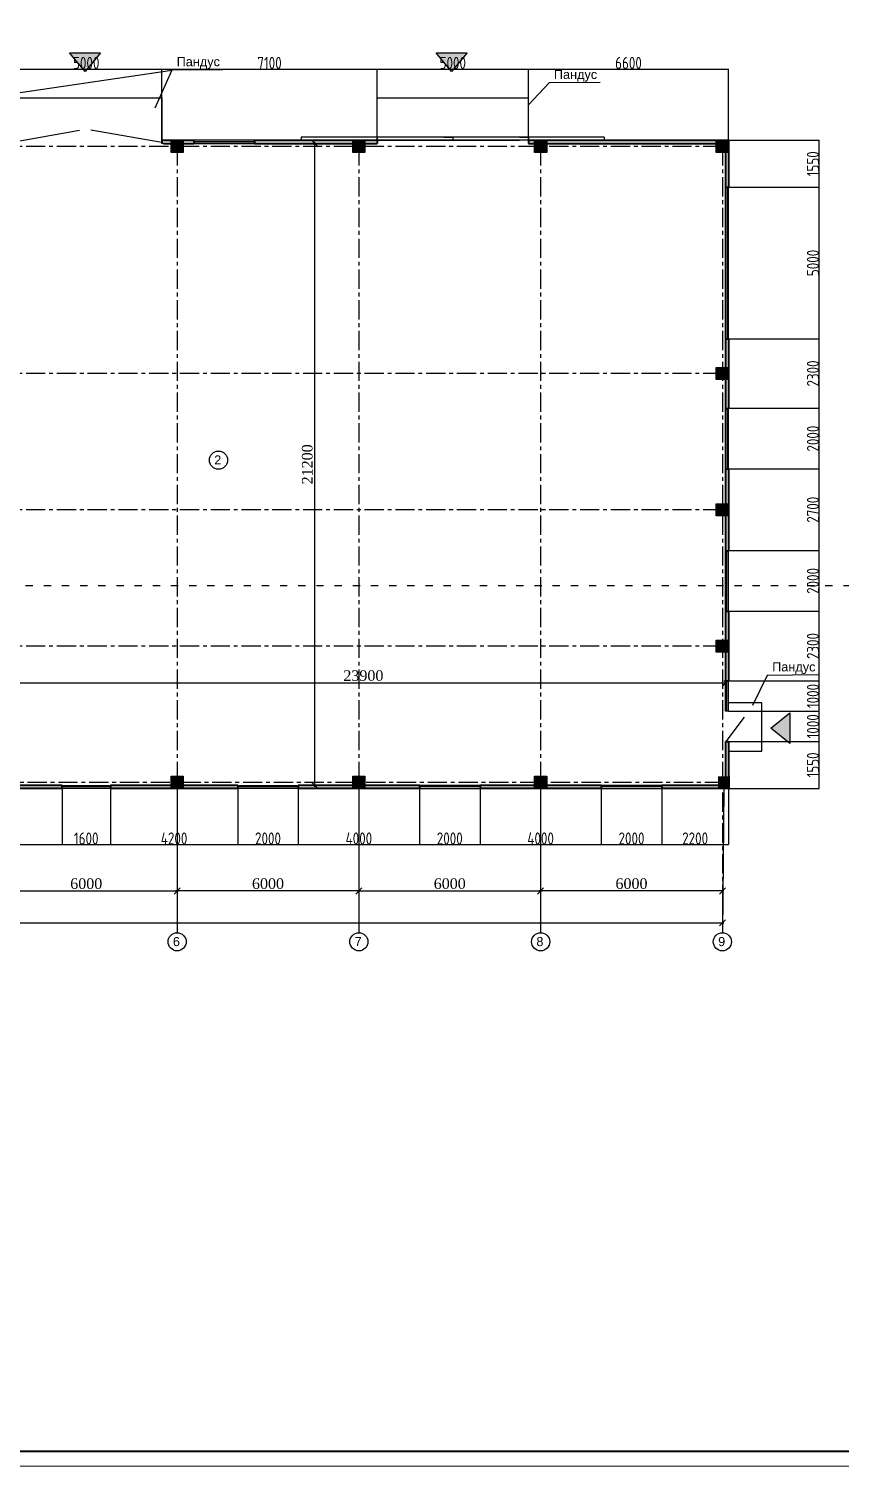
# Model space of a CAD drawing. Header units: millimetres. Extents: x 72928 to 1386960, y 320086 to 445536.
# Drawn here: x 138788 to 165577, y 367737 to 415205 of the extents above; entities that cross this region are included whole.
import ezdxf

# ---------------------------------------------------------------- set-up
doc = ezdxf.new("R2010")
doc.units = ezdxf.units.MM
doc.linetypes.add('ACAD_ISO03W100', pattern=[30, 12, -18])
doc.linetypes.add('CENTER', pattern=[50.8, 31.75, -6.35, 6.35, -6.35])
doc.layers.get('Defpoints').update_dxf_attribs({"color": 140})
doc.layers.add('ђЂЊЉЂ', color=7, linetype='Continuous')
doc.styles.add('Arch-Dim', font='romans.shx', dxfattribs={"width": 0.75})
doc.styles.add('ira', font='arial.ttf', dxfattribs={"height": 3})
doc.styles.add('J~stule', font='dutch.ttf')
doc.dimstyles.new('Annotative-UK', dxfattribs={"dimscale": 0, "dimtxt": 2.5, "dimasz": 1.5, "dimexe": 1.5, "dimexo": 1.5, "dimgap": 0.8, "dimtad": 1, "dimdec": 0, "dimdsep": 46, "dimtxsty": 'Arch-Dim', "dimblk": 'ARCHTICK', "dimcen": 2.5, "dimadec": 1, "dimazin": 2, "dimtfac": 1, "dimtdec": 0, "dimtix": 1, "dimtmove": 2, "dimatfit": 3, "dimfxl": 1, "dimtolj": 1, "dimtzin": 0, "dimarcsym": 0})
doc.dimstyles.new('J~style', dxfattribs={"dimscale": 100, "dimtxt": 3.5, "dimasz": 2, "dimexe": 0.55, "dimexo": 0.725, "dimtad": 1, "dimdec": 0, "dimdsep": 46, "dimtxsty": 'J~stule', "dimblk": 'OBLIQUE', "dimcen": 2, "dimdle": 0.5, "dimadec": 0, "dimazin": 0, "dimtfac": 1, "dimtdec": 0, "dimtmove": 0, "dimatfit": 3, "dimfxl": 1, "dimarcsym": 0})

# ---------------------------------------------------------------- blocks, each defined once
blk = doc.blocks.new('_Oblique')
at = {"color": 0, "linetype": 'ByBlock', "lineweight": -2}
blk.add_line((-0.5, -0.5), (0.5, 0.5), dxfattribs=at)
blk = doc.blocks.new('*D26')
at = {"color": 0, "lineweight": -2, "transparency": 16777216}
for p, q in [((113686, 386683), (113686, 385622)), ((161686, 386683), (161686, 385622)), ((113636, 385677), (161736, 385677))]:
    blk.add_line(p, q, dxfattribs=at)
at = {"layer": 'Defpoints', "color": 0, "transparency": 16777216}
for p in [(113686, 386756), (161686, 386756), (161686, 385677)]:
    blk.add_point(p, dxfattribs=at)
at = {"color": 0, "lineweight": -2, "transparency": 16777216, "xscale": 200, "yscale": 200, "zscale": 200, "rotation": 180}
blk.add_blockref('_Oblique', (113686, 385677), dxfattribs=at)
at = {"color": 0, "lineweight": -2, "transparency": 16777216, "xscale": 200, "yscale": 200, "zscale": 200}
blk.add_blockref('_Oblique', (161686, 385677), dxfattribs=at)
at = {"color": 0, "transparency": 16777216, "insert": (137686, 385918), "char_height": 350, "attachment_point": 5, "style": 'J~stule'}
blk.add_mtext('48000', dxfattribs=at)
blk = doc.blocks.new('*D143')
at = {"color": 0, "lineweight": -2, "transparency": 16777216}
for p, q in [((155686, 387665), (155686, 386678)), ((161736, 386733), (155636, 386733)), ((161686, 386834), (161686, 386678))]:
    blk.add_line(p, q, dxfattribs=at)
at = {"layer": 'Defpoints', "color": 0, "transparency": 16777216}
for p in [(155686, 387738), (161686, 386906), (155686, 386733)]:
    blk.add_point(p, dxfattribs=at)
at = {"color": 0, "lineweight": -2, "transparency": 16777216, "xscale": 200, "yscale": 200, "zscale": 200, "rotation": 180}
blk.add_blockref('_Oblique', (155686, 386733), dxfattribs=at)
at = {"color": 0, "lineweight": -2, "transparency": 16777216, "xscale": 200, "yscale": 200, "zscale": 200}
blk.add_blockref('_Oblique', (161686, 386733), dxfattribs=at)
at = {"color": 0, "transparency": 16777216, "insert": (158686, 386974), "char_height": 350, "attachment_point": 5, "style": 'J~stule'}
blk.add_mtext('6000', dxfattribs=at)
blk = doc.blocks.new('*D144')
at = {"color": 0, "lineweight": -2, "transparency": 16777216}
for p, q in [((149686, 388360), (149686, 386678)), ((155686, 388360), (155686, 386678)), ((149636, 386733), (155736, 386733))]:
    blk.add_line(p, q, dxfattribs=at)
at = {"layer": 'Defpoints', "color": 0, "transparency": 16777216}
for p in [(149686, 388433), (155686, 388433), (155686, 386733)]:
    blk.add_point(p, dxfattribs=at)
at = {"color": 0, "lineweight": -2, "transparency": 16777216, "xscale": 200, "yscale": 200, "zscale": 200, "rotation": 180}
blk.add_blockref('_Oblique', (149686, 386733), dxfattribs=at)
at = {"color": 0, "lineweight": -2, "transparency": 16777216, "xscale": 200, "yscale": 200, "zscale": 200}
blk.add_blockref('_Oblique', (155686, 386733), dxfattribs=at)
at = {"color": 0, "transparency": 16777216, "insert": (152686, 386974), "char_height": 350, "attachment_point": 5, "style": 'J~stule'}
blk.add_mtext('6000', dxfattribs=at)
blk = doc.blocks.new('*D27')
at = {"color": 0, "lineweight": -2, "transparency": 16777216}
for p, q in [((149736, 386733), (143636, 386733)), ((143686, 386834), (143686, 386678)), ((149686, 386834), (149686, 386678))]:
    blk.add_line(p, q, dxfattribs=at)
at = {"layer": 'Defpoints', "color": 0, "transparency": 16777216}
for p in [(143686, 386906), (149686, 386906), (143686, 386733)]:
    blk.add_point(p, dxfattribs=at)
at = {"color": 0, "lineweight": -2, "transparency": 16777216, "xscale": 200, "yscale": 200, "zscale": 200, "rotation": 180}
blk.add_blockref('_Oblique', (143686, 386733), dxfattribs=at)
at = {"color": 0, "lineweight": -2, "transparency": 16777216, "xscale": 200, "yscale": 200, "zscale": 200}
blk.add_blockref('_Oblique', (149686, 386733), dxfattribs=at)
at = {"color": 0, "transparency": 16777216, "insert": (146686, 386974), "char_height": 350, "attachment_point": 5, "style": 'J~stule'}
blk.add_mtext('6000', dxfattribs=at)
blk = doc.blocks.new('*D148')
at = {"color": 0, "lineweight": -2, "transparency": 16777216}
for p, q in [((148360, 411421), (148172, 411421)), ((148227, 390171), (148227, 411471)), ((148360, 390221), (148172, 390221))]:
    blk.add_line(p, q, dxfattribs=at)
at = {"layer": 'Defpoints', "color": 0, "transparency": 16777216}
for p in [(148227, 411421), (148433, 411421), (148433, 390221)]:
    blk.add_point(p, dxfattribs=at)
at = {"color": 0, "lineweight": -2, "transparency": 16777216, "xscale": 200, "yscale": 200, "zscale": 200}
for p, rotation in [((148227, 411421), 90), ((148227, 390221), 270)]:
    blk.add_blockref('_Oblique', p, dxfattribs=dict(at, rotation=rotation))
at = {"color": 0, "transparency": 16777216, "insert": (147984, 400821), "char_height": 350, "attachment_point": 5, "rotation": 90, "style": 'J~stule'}
blk.add_mtext('21200', dxfattribs=at)
blk = doc.blocks.new('*D149')
at = {"color": 0, "lineweight": -2, "transparency": 16777216}
for p, q in [((137686, 388771), (137686, 386678)), ((143686, 388771), (143686, 386678)), ((137636, 386733), (143736, 386733))]:
    blk.add_line(p, q, dxfattribs=at)
at = {"layer": 'Defpoints', "color": 0, "transparency": 16777216}
for p in [(137686, 388844), (143686, 388844), (143686, 386733)]:
    blk.add_point(p, dxfattribs=at)
at = {"color": 0, "lineweight": -2, "transparency": 16777216, "xscale": 200, "yscale": 200, "zscale": 200, "rotation": 180}
blk.add_blockref('_Oblique', (137686, 386733), dxfattribs=at)
at = {"color": 0, "lineweight": -2, "transparency": 16777216, "xscale": 200, "yscale": 200, "zscale": 200}
blk.add_blockref('_Oblique', (143686, 386733), dxfattribs=at)
at = {"color": 0, "transparency": 16777216, "insert": (140686, 386974), "char_height": 350, "attachment_point": 5, "style": 'J~stule'}
blk.add_mtext('6000', dxfattribs=at)
blk = doc.blocks.new('*D150')
at = {"color": 0, "lineweight": -2, "transparency": 16777216}
for p, q in [((137836, 393601), (161836, 393601)), ((137886, 393834), (137886, 393546)), ((161786, 393834), (161786, 393546))]:
    blk.add_line(p, q, dxfattribs=at)
at = {"layer": 'Defpoints', "color": 0, "transparency": 16777216}
for p in [(137886, 393907), (161786, 393907), (161786, 393601)]:
    blk.add_point(p, dxfattribs=at)
at = {"color": 0, "lineweight": -2, "transparency": 16777216, "xscale": 200, "yscale": 200, "zscale": 200, "rotation": 180}
blk.add_blockref('_Oblique', (137886, 393601), dxfattribs=at)
at = {"color": 0, "lineweight": -2, "transparency": 16777216, "xscale": 200, "yscale": 200, "zscale": 200}
blk.add_blockref('_Oblique', (161786, 393601), dxfattribs=at)
at = {"color": 0, "transparency": 16777216, "insert": (149836, 393842), "char_height": 350, "attachment_point": 5, "style": 'J~stule'}
blk.add_mtext('23900', dxfattribs=at)
blk = doc.blocks.new('_ArchTick')
at = {"color": 0, "linetype": 'ByBlock', "const_width": 0.15}
blk.add_lwpolyline([(-0.5, -0.5), (0.5, 0.5)], dxfattribs=at)
blk = doc.blocks.new('*D153')
at = {"color": 0, "lineweight": -2, "transparency": 16777216}
for p, q in [((161888, 391671), (164878, 391671)), ((164876, 390121), (164876, 391671)), ((161888, 390121), (164878, 390121))]:
    blk.add_line(p, q, dxfattribs=at)
at = {"layer": 'Defpoints', "color": 0, "transparency": 16777216}
for p in [(161886, 391671), (164876, 391671), (161886, 390121)]:
    blk.add_point(p, dxfattribs=at)
at = {"color": 0, "lineweight": -2, "transparency": 16777216, "xscale": 1.5, "yscale": 1.5, "zscale": 1.5}
for p, rotation in [((164876, 391671), 90), ((164876, 390121), 270)]:
    blk.add_blockref('_ArchTick', p, dxfattribs=dict(at, rotation=rotation))
at = {"color": 0, "transparency": 16777216, "insert": (164676, 390896), "char_height": 400, "attachment_point": 5, "rotation": 90, "style": 'Arch-Dim'}
blk.add_mtext('\\A1;1550', dxfattribs=at)
blk = doc.blocks.new('*D154')
at = {"color": 0, "lineweight": -2, "transparency": 16777216}
for p, q in [((161888, 392671), (164878, 392671)), ((164876, 391671), (164876, 392671)), ((161888, 391671), (164878, 391671))]:
    blk.add_line(p, q, dxfattribs=at)
at = {"layer": 'Defpoints', "color": 0, "transparency": 16777216}
for p in [(161886, 392671), (164876, 392671), (161886, 391671)]:
    blk.add_point(p, dxfattribs=at)
at = {"color": 0, "lineweight": -2, "transparency": 16777216, "xscale": 1.5, "yscale": 1.5, "zscale": 1.5}
for p, rotation in [((164876, 392671), 90), ((164876, 391671), 270)]:
    blk.add_blockref('_ArchTick', p, dxfattribs=dict(at, rotation=rotation))
at = {"color": 0, "transparency": 16777216, "insert": (164676, 392171), "char_height": 400, "attachment_point": 5, "rotation": 90, "style": 'Arch-Dim'}
blk.add_mtext('\\A1;1000', dxfattribs=at)
blk = doc.blocks.new('*D155')
at = {"color": 0, "lineweight": -2, "transparency": 16777216}
for p, q in [((161738, 393671), (164878, 393671)), ((164876, 392671), (164876, 393671)), ((161888, 392671), (164878, 392671))]:
    blk.add_line(p, q, dxfattribs=at)
at = {"layer": 'Defpoints', "color": 0, "transparency": 16777216}
for p in [(161736, 393671), (164876, 393671), (161886, 392671)]:
    blk.add_point(p, dxfattribs=at)
at = {"color": 0, "lineweight": -2, "transparency": 16777216, "xscale": 1.5, "yscale": 1.5, "zscale": 1.5}
for p, rotation in [((164876, 393671), 90), ((164876, 392671), 270)]:
    blk.add_blockref('_ArchTick', p, dxfattribs=dict(at, rotation=rotation))
at = {"color": 0, "transparency": 16777216, "insert": (164676, 393171), "char_height": 400, "attachment_point": 5, "rotation": 90, "style": 'Arch-Dim'}
blk.add_mtext('\\A1;1000', dxfattribs=at)
blk = doc.blocks.new('*D156')
at = {"color": 0, "lineweight": -2, "transparency": 16777216}
for p, q in [((161888, 395971), (164879, 395971)), ((164877, 393671), (164877, 395971)), ((161738, 393671), (164879, 393671))]:
    blk.add_line(p, q, dxfattribs=at)
at = {"layer": 'Defpoints', "color": 0, "transparency": 16777216}
for p in [(161886, 395971), (164877, 395971), (161736, 393671)]:
    blk.add_point(p, dxfattribs=at)
at = {"color": 0, "lineweight": -2, "transparency": 16777216, "xscale": 1.5, "yscale": 1.5, "zscale": 1.5}
for p, rotation in [((164877, 395971), 90), ((164877, 393671), 270)]:
    blk.add_blockref('_ArchTick', p, dxfattribs=dict(at, rotation=rotation))
at = {"color": 0, "transparency": 16777216, "insert": (164676, 394821), "char_height": 400, "attachment_point": 5, "rotation": 90, "style": 'Arch-Dim'}
blk.add_mtext('\\A1;2300', dxfattribs=at)
blk = doc.blocks.new('*D157')
at = {"color": 0, "lineweight": -2, "transparency": 16777216}
for p, q in [((161888, 397971), (164878, 397971)), ((164876, 395971), (164876, 397971)), ((161888, 395971), (164878, 395971))]:
    blk.add_line(p, q, dxfattribs=at)
at = {"layer": 'Defpoints', "color": 0, "transparency": 16777216}
for p in [(161886, 397971), (164876, 397971), (161886, 395971)]:
    blk.add_point(p, dxfattribs=at)
at = {"color": 0, "lineweight": -2, "transparency": 16777216, "xscale": 1.5, "yscale": 1.5, "zscale": 1.5}
for p, rotation in [((164876, 397971), 90), ((164876, 395971), 270)]:
    blk.add_blockref('_ArchTick', p, dxfattribs=dict(at, rotation=rotation))
at = {"color": 0, "transparency": 16777216, "insert": (164676, 396971), "char_height": 400, "attachment_point": 5, "rotation": 90, "style": 'Arch-Dim'}
blk.add_mtext('\\A1;2000', dxfattribs=at)
blk = doc.blocks.new('*D158')
at = {"color": 0, "lineweight": -2, "transparency": 16777216}
for p, q in [((161888, 400671), (164878, 400671)), ((164876, 397971), (164876, 400671)), ((161888, 397971), (164878, 397971))]:
    blk.add_line(p, q, dxfattribs=at)
at = {"layer": 'Defpoints', "color": 0, "transparency": 16777216}
for p in [(161886, 400671), (164876, 400671), (161886, 397971)]:
    blk.add_point(p, dxfattribs=at)
at = {"color": 0, "lineweight": -2, "transparency": 16777216, "xscale": 1.5, "yscale": 1.5, "zscale": 1.5}
for p, rotation in [((164876, 400671), 90), ((164876, 397971), 270)]:
    blk.add_blockref('_ArchTick', p, dxfattribs=dict(at, rotation=rotation))
at = {"color": 0, "transparency": 16777216, "insert": (164676, 399321), "char_height": 400, "attachment_point": 5, "rotation": 90, "style": 'Arch-Dim'}
blk.add_mtext('\\A1;2700', dxfattribs=at)
blk = doc.blocks.new('*D159')
at = {"color": 0, "lineweight": -2, "transparency": 16777216}
for p, q in [((161888, 402671), (164878, 402671)), ((164876, 400671), (164876, 402671)), ((161888, 400671), (164878, 400671))]:
    blk.add_line(p, q, dxfattribs=at)
at = {"layer": 'Defpoints', "color": 0, "transparency": 16777216}
for p in [(161886, 402671), (164876, 402671), (161886, 400671)]:
    blk.add_point(p, dxfattribs=at)
at = {"color": 0, "lineweight": -2, "transparency": 16777216, "xscale": 1.5, "yscale": 1.5, "zscale": 1.5}
for p, rotation in [((164876, 402671), 90), ((164876, 400671), 270)]:
    blk.add_blockref('_ArchTick', p, dxfattribs=dict(at, rotation=rotation))
at = {"color": 0, "transparency": 16777216, "insert": (164676, 401671), "char_height": 400, "attachment_point": 5, "rotation": 90, "style": 'Arch-Dim'}
blk.add_mtext('\\A1;2000', dxfattribs=at)
blk = doc.blocks.new('*D160')
at = {"color": 0, "lineweight": -2, "transparency": 16777216}
for p, q in [((161788, 404971), (164878, 404971)), ((164876, 402671), (164876, 404971)), ((161888, 402671), (164878, 402671))]:
    blk.add_line(p, q, dxfattribs=at)
at = {"layer": 'Defpoints', "color": 0, "transparency": 16777216}
for p in [(161786, 404971), (164876, 404971), (161886, 402671)]:
    blk.add_point(p, dxfattribs=at)
at = {"color": 0, "lineweight": -2, "transparency": 16777216, "xscale": 1.5, "yscale": 1.5, "zscale": 1.5}
for p, rotation in [((164876, 404971), 90), ((164876, 402671), 270)]:
    blk.add_blockref('_ArchTick', p, dxfattribs=dict(at, rotation=rotation))
at = {"color": 0, "transparency": 16777216, "insert": (164676, 403821), "char_height": 400, "attachment_point": 5, "rotation": 90, "style": 'Arch-Dim'}
blk.add_mtext('\\A1;2300', dxfattribs=at)
blk = doc.blocks.new('*D161')
at = {"color": 0, "lineweight": -2, "transparency": 16777216}
for p, q in [((161888, 409971), (164878, 409971)), ((164876, 404971), (164876, 409971)), ((161788, 404971), (164878, 404971))]:
    blk.add_line(p, q, dxfattribs=at)
at = {"layer": 'Defpoints', "color": 0, "transparency": 16777216}
for p in [(161886, 409971), (164876, 409971), (161786, 404971)]:
    blk.add_point(p, dxfattribs=at)
at = {"color": 0, "lineweight": -2, "transparency": 16777216, "xscale": 1.5, "yscale": 1.5, "zscale": 1.5}
for p, rotation in [((164876, 409971), 90), ((164876, 404971), 270)]:
    blk.add_blockref('_ArchTick', p, dxfattribs=dict(at, rotation=rotation))
at = {"color": 0, "transparency": 16777216, "insert": (164676, 407471), "char_height": 400, "attachment_point": 5, "rotation": 90, "style": 'Arch-Dim'}
blk.add_mtext('\\A1;5000', dxfattribs=at)
blk = doc.blocks.new('*D162')
at = {"color": 0, "lineweight": -2, "transparency": 16777216}
for p, q in [((161888, 411521), (164878, 411521)), ((164876, 409971), (164876, 411521)), ((161888, 409971), (164878, 409971))]:
    blk.add_line(p, q, dxfattribs=at)
at = {"layer": 'Defpoints', "color": 0, "transparency": 16777216}
for p in [(161886, 411521), (164876, 411521), (161886, 409971)]:
    blk.add_point(p, dxfattribs=at)
at = {"color": 0, "lineweight": -2, "transparency": 16777216, "xscale": 1.5, "yscale": 1.5, "zscale": 1.5}
for p, rotation in [((164876, 411521), 90), ((164876, 409971), 270)]:
    blk.add_blockref('_ArchTick', p, dxfattribs=dict(at, rotation=rotation))
at = {"color": 0, "transparency": 16777216, "insert": (164676, 410746), "char_height": 400, "attachment_point": 5, "rotation": 90, "style": 'Arch-Dim'}
blk.add_mtext('\\A1;1550', dxfattribs=at)
blk = doc.blocks.new('*D187')
at = {"color": 0, "lineweight": -2, "transparency": 16777216}
for p, q in [((135686, 390113), (135686, 388265)), ((139886, 390113), (139886, 388265)), ((135686, 388267), (139886, 388267))]:
    blk.add_line(p, q, dxfattribs=at)
at = {"layer": 'Defpoints', "color": 0, "transparency": 16777216}
for p in [(135686, 390114), (139886, 390114), (139886, 388267)]:
    blk.add_point(p, dxfattribs=at)
at = {"color": 0, "lineweight": -2, "transparency": 16777216, "xscale": 1.5, "yscale": 1.5, "zscale": 1.5, "rotation": 180}
blk.add_blockref('_ArchTick', (135686, 388267), dxfattribs=at)
at = {"color": 0, "lineweight": -2, "transparency": 16777216, "xscale": 1.5, "yscale": 1.5, "zscale": 1.5}
blk.add_blockref('_ArchTick', (139886, 388267), dxfattribs=at)
at = {"color": 0, "transparency": 16777216, "insert": (137786, 388467), "char_height": 400, "attachment_point": 5, "style": 'Arch-Dim'}
blk.add_mtext('\\A1;4200', dxfattribs=at)
blk = doc.blocks.new('*D188')
at = {"color": 0, "lineweight": -2, "transparency": 16777216}
for p, q in [((139886, 390113), (139886, 388265)), ((141486, 390113), (141486, 388265)), ((139886, 388267), (141486, 388267))]:
    blk.add_line(p, q, dxfattribs=at)
at = {"layer": 'Defpoints', "color": 0, "transparency": 16777216}
for p in [(139886, 390114), (141486, 390114), (141486, 388267)]:
    blk.add_point(p, dxfattribs=at)
at = {"color": 0, "lineweight": -2, "transparency": 16777216, "xscale": 1.5, "yscale": 1.5, "zscale": 1.5, "rotation": 180}
blk.add_blockref('_ArchTick', (139886, 388267), dxfattribs=at)
at = {"color": 0, "lineweight": -2, "transparency": 16777216, "xscale": 1.5, "yscale": 1.5, "zscale": 1.5}
blk.add_blockref('_ArchTick', (141486, 388267), dxfattribs=at)
at = {"color": 0, "transparency": 16777216, "insert": (140686, 388467), "char_height": 400, "attachment_point": 5, "style": 'Arch-Dim'}
blk.add_mtext('\\A1;1600', dxfattribs=at)
blk = doc.blocks.new('*D189')
at = {"color": 0, "lineweight": -2, "transparency": 16777216}
for p, q in [((141486, 390113), (141486, 388265)), ((145686, 390119), (145686, 388265)), ((141486, 388267), (145686, 388267))]:
    blk.add_line(p, q, dxfattribs=at)
at = {"layer": 'Defpoints', "color": 0, "transparency": 16777216}
for p in [(141486, 390114), (145686, 390121), (145686, 388267)]:
    blk.add_point(p, dxfattribs=at)
at = {"color": 0, "lineweight": -2, "transparency": 16777216, "xscale": 1.5, "yscale": 1.5, "zscale": 1.5, "rotation": 180}
blk.add_blockref('_ArchTick', (141486, 388267), dxfattribs=at)
at = {"color": 0, "lineweight": -2, "transparency": 16777216, "xscale": 1.5, "yscale": 1.5, "zscale": 1.5}
blk.add_blockref('_ArchTick', (145686, 388267), dxfattribs=at)
at = {"color": 0, "transparency": 16777216, "insert": (143586, 388467), "char_height": 400, "attachment_point": 5, "style": 'Arch-Dim'}
blk.add_mtext('\\A1;4200', dxfattribs=at)
blk = doc.blocks.new('*D190')
at = {"color": 0, "lineweight": -2, "transparency": 16777216}
for p, q in [((145686, 390119), (145686, 388265)), ((147686, 390122), (147686, 388265)), ((145686, 388267), (147686, 388267))]:
    blk.add_line(p, q, dxfattribs=at)
at = {"layer": 'Defpoints', "color": 0, "transparency": 16777216}
for p in [(145686, 390121), (147686, 390123), (147686, 388267)]:
    blk.add_point(p, dxfattribs=at)
at = {"color": 0, "lineweight": -2, "transparency": 16777216, "xscale": 1.5, "yscale": 1.5, "zscale": 1.5, "rotation": 180}
blk.add_blockref('_ArchTick', (145686, 388267), dxfattribs=at)
at = {"color": 0, "lineweight": -2, "transparency": 16777216, "xscale": 1.5, "yscale": 1.5, "zscale": 1.5}
blk.add_blockref('_ArchTick', (147686, 388267), dxfattribs=at)
at = {"color": 0, "transparency": 16777216, "insert": (146686, 388467), "char_height": 400, "attachment_point": 5, "style": 'Arch-Dim'}
blk.add_mtext('\\A1;2000', dxfattribs=at)
blk = doc.blocks.new('*D191')
at = {"color": 0, "lineweight": -2, "transparency": 16777216}
for p, q in [((147686, 390122), (147686, 388265)), ((151686, 390119), (151686, 388265)), ((147686, 388267), (151686, 388267))]:
    blk.add_line(p, q, dxfattribs=at)
at = {"layer": 'Defpoints', "color": 0, "transparency": 16777216}
for p in [(147686, 390123), (151686, 390121), (151686, 388267)]:
    blk.add_point(p, dxfattribs=at)
at = {"color": 0, "lineweight": -2, "transparency": 16777216, "xscale": 1.5, "yscale": 1.5, "zscale": 1.5, "rotation": 180}
blk.add_blockref('_ArchTick', (147686, 388267), dxfattribs=at)
at = {"color": 0, "lineweight": -2, "transparency": 16777216, "xscale": 1.5, "yscale": 1.5, "zscale": 1.5}
blk.add_blockref('_ArchTick', (151686, 388267), dxfattribs=at)
at = {"color": 0, "transparency": 16777216, "insert": (149686, 388467), "char_height": 400, "attachment_point": 5, "style": 'Arch-Dim'}
blk.add_mtext('\\A1;4000', dxfattribs=at)
blk = doc.blocks.new('*D192')
at = {"color": 0, "lineweight": -2, "transparency": 16777216}
for p, q in [((151686, 390119), (151686, 388265)), ((153686, 390119), (153686, 388265)), ((151686, 388267), (153686, 388267))]:
    blk.add_line(p, q, dxfattribs=at)
at = {"layer": 'Defpoints', "color": 0, "transparency": 16777216}
for p in [(151686, 390121), (153686, 390121), (153686, 388267)]:
    blk.add_point(p, dxfattribs=at)
at = {"color": 0, "lineweight": -2, "transparency": 16777216, "xscale": 1.5, "yscale": 1.5, "zscale": 1.5, "rotation": 180}
blk.add_blockref('_ArchTick', (151686, 388267), dxfattribs=at)
at = {"color": 0, "lineweight": -2, "transparency": 16777216, "xscale": 1.5, "yscale": 1.5, "zscale": 1.5}
blk.add_blockref('_ArchTick', (153686, 388267), dxfattribs=at)
at = {"color": 0, "transparency": 16777216, "insert": (152686, 388467), "char_height": 400, "attachment_point": 5, "style": 'Arch-Dim'}
blk.add_mtext('\\A1;2000', dxfattribs=at)
blk = doc.blocks.new('*D193')
at = {"color": 0, "lineweight": -2, "transparency": 16777216}
for p, q in [((153686, 390119), (153686, 388265)), ((157686, 390119), (157686, 388265)), ((153686, 388267), (157686, 388267))]:
    blk.add_line(p, q, dxfattribs=at)
at = {"layer": 'Defpoints', "color": 0, "transparency": 16777216}
for p in [(153686, 390121), (157686, 390121), (157686, 388267)]:
    blk.add_point(p, dxfattribs=at)
at = {"color": 0, "lineweight": -2, "transparency": 16777216, "xscale": 1.5, "yscale": 1.5, "zscale": 1.5, "rotation": 180}
blk.add_blockref('_ArchTick', (153686, 388267), dxfattribs=at)
at = {"color": 0, "lineweight": -2, "transparency": 16777216, "xscale": 1.5, "yscale": 1.5, "zscale": 1.5}
blk.add_blockref('_ArchTick', (157686, 388267), dxfattribs=at)
at = {"color": 0, "transparency": 16777216, "insert": (155686, 388467), "char_height": 400, "attachment_point": 5, "style": 'Arch-Dim'}
blk.add_mtext('\\A1;4000', dxfattribs=at)
blk = doc.blocks.new('*D194')
at = {"color": 0, "lineweight": -2, "transparency": 16777216}
for p, q in [((157686, 390119), (157686, 388265)), ((159686, 390119), (159686, 388265)), ((157686, 388267), (159686, 388267))]:
    blk.add_line(p, q, dxfattribs=at)
at = {"layer": 'Defpoints', "color": 0, "transparency": 16777216}
for p in [(157686, 390121), (159686, 390121), (159686, 388267)]:
    blk.add_point(p, dxfattribs=at)
at = {"color": 0, "lineweight": -2, "transparency": 16777216, "xscale": 1.5, "yscale": 1.5, "zscale": 1.5, "rotation": 180}
blk.add_blockref('_ArchTick', (157686, 388267), dxfattribs=at)
at = {"color": 0, "lineweight": -2, "transparency": 16777216, "xscale": 1.5, "yscale": 1.5, "zscale": 1.5}
blk.add_blockref('_ArchTick', (159686, 388267), dxfattribs=at)
at = {"color": 0, "transparency": 16777216, "insert": (158686, 388467), "char_height": 400, "attachment_point": 5, "style": 'Arch-Dim'}
blk.add_mtext('\\A1;2000', dxfattribs=at)
blk = doc.blocks.new('*D195')
at = {"color": 0, "lineweight": -2, "transparency": 16777216}
for p, q in [((159686, 390119), (159686, 388265)), ((161886, 390119), (161886, 388265)), ((159686, 388267), (161886, 388267))]:
    blk.add_line(p, q, dxfattribs=at)
at = {"layer": 'Defpoints', "color": 0, "transparency": 16777216}
for p in [(159686, 390121), (161886, 390121), (161886, 388267)]:
    blk.add_point(p, dxfattribs=at)
at = {"color": 0, "lineweight": -2, "transparency": 16777216, "xscale": 1.5, "yscale": 1.5, "zscale": 1.5, "rotation": 180}
blk.add_blockref('_ArchTick', (159686, 388267), dxfattribs=at)
at = {"color": 0, "lineweight": -2, "transparency": 16777216, "xscale": 1.5, "yscale": 1.5, "zscale": 1.5}
blk.add_blockref('_ArchTick', (161886, 388267), dxfattribs=at)
at = {"color": 0, "transparency": 16777216, "insert": (160786, 388467), "char_height": 400, "attachment_point": 5, "style": 'Arch-Dim'}
blk.add_mtext('\\A1;2200', dxfattribs=at)
blk = doc.blocks.new('*D176')
at = {"color": 0, "lineweight": -2, "transparency": 16777216}
for p, q in [((138186, 411522), (138186, 413876)), ((138186, 413874), (143186, 413874)), ((143186, 411522), (143186, 413876))]:
    blk.add_line(p, q, dxfattribs=at)
at = {"layer": 'Defpoints', "color": 0, "transparency": 16777216}
for p in [(143186, 413874), (138186, 411521), (143186, 411521)]:
    blk.add_point(p, dxfattribs=at)
at = {"color": 0, "lineweight": -2, "transparency": 16777216, "xscale": 1.5, "yscale": 1.5, "zscale": 1.5, "rotation": 180}
blk.add_blockref('_ArchTick', (138186, 413874), dxfattribs=at)
at = {"color": 0, "lineweight": -2, "transparency": 16777216, "xscale": 1.5, "yscale": 1.5, "zscale": 1.5}
blk.add_blockref('_ArchTick', (143186, 413874), dxfattribs=at)
at = {"color": 0, "transparency": 16777216, "insert": (140686, 414075), "char_height": 400, "attachment_point": 5, "style": 'Arch-Dim'}
blk.add_mtext('\\A1;5000', dxfattribs=at)
blk = doc.blocks.new('*D177')
at = {"color": 0, "lineweight": -2, "transparency": 16777216}
for p, q in [((143186, 411522), (143186, 413876)), ((143186, 413874), (150286, 413874)), ((150286, 411522), (150286, 413876))]:
    blk.add_line(p, q, dxfattribs=at)
at = {"layer": 'Defpoints', "color": 0, "transparency": 16777216}
for p in [(150286, 413874), (143186, 411521), (150286, 411521)]:
    blk.add_point(p, dxfattribs=at)
at = {"color": 0, "lineweight": -2, "transparency": 16777216, "xscale": 1.5, "yscale": 1.5, "zscale": 1.5, "rotation": 180}
blk.add_blockref('_ArchTick', (143186, 413874), dxfattribs=at)
at = {"color": 0, "lineweight": -2, "transparency": 16777216, "xscale": 1.5, "yscale": 1.5, "zscale": 1.5}
blk.add_blockref('_ArchTick', (150286, 413874), dxfattribs=at)
at = {"color": 0, "transparency": 16777216, "insert": (146736, 414075), "char_height": 400, "attachment_point": 5, "style": 'Arch-Dim'}
blk.add_mtext('\\A1;7100', dxfattribs=at)
blk = doc.blocks.new('*D178')
at = {"color": 0, "lineweight": -2, "transparency": 16777216}
for p, q in [((150286, 412922), (150286, 413876)), ((150286, 413874), (155286, 413874)), ((155286, 411522), (155286, 413876))]:
    blk.add_line(p, q, dxfattribs=at)
at = {"layer": 'Defpoints', "color": 0, "transparency": 16777216}
for p in [(155286, 413874), (150286, 412921), (155286, 411521)]:
    blk.add_point(p, dxfattribs=at)
at = {"color": 0, "lineweight": -2, "transparency": 16777216, "xscale": 1.5, "yscale": 1.5, "zscale": 1.5, "rotation": 180}
blk.add_blockref('_ArchTick', (150286, 413874), dxfattribs=at)
at = {"color": 0, "lineweight": -2, "transparency": 16777216, "xscale": 1.5, "yscale": 1.5, "zscale": 1.5}
blk.add_blockref('_ArchTick', (155286, 413874), dxfattribs=at)
at = {"color": 0, "transparency": 16777216, "insert": (152786, 414075), "char_height": 400, "attachment_point": 5, "style": 'Arch-Dim'}
blk.add_mtext('\\A1;5000', dxfattribs=at)
blk = doc.blocks.new('*D179')
at = {"color": 0, "lineweight": -2, "transparency": 16777216}
for p, q in [((155286, 411522), (155286, 413876)), ((155286, 413874), (161886, 413874)), ((161886, 411522), (161886, 413876))]:
    blk.add_line(p, q, dxfattribs=at)
at = {"layer": 'Defpoints', "color": 0, "transparency": 16777216}
for p in [(161886, 413874), (155286, 411521), (161886, 411521)]:
    blk.add_point(p, dxfattribs=at)
at = {"color": 0, "lineweight": -2, "transparency": 16777216, "xscale": 1.5, "yscale": 1.5, "zscale": 1.5, "rotation": 180}
blk.add_blockref('_ArchTick', (155286, 413874), dxfattribs=at)
at = {"color": 0, "lineweight": -2, "transparency": 16777216, "xscale": 1.5, "yscale": 1.5, "zscale": 1.5}
blk.add_blockref('_ArchTick', (161886, 413874), dxfattribs=at)
at = {"color": 0, "transparency": 16777216, "insert": (158586, 414075), "char_height": 400, "attachment_point": 5, "style": 'Arch-Dim'}
blk.add_mtext('\\A1;6600', dxfattribs=at)

msp = doc.modelspace()

# ---------------------------------------------------------------- hatches: boundary and pattern name
h = msp.add_hatch(color=1)
h.dxf.hatch_style = 1
h.paths.add_polyline_path([(140137.5, 414414.3), (141157.5, 414414.3), (140647.5, 413794.3)])
h = msp.add_hatch(color=1)
h.dxf.hatch_style = 1
h.paths.add_polyline_path([(152237.5, 414414.3), (153257.5, 414414.3), (152747.5, 413794.3)])
h = msp.add_hatch(color=256)
h.dxf.hatch_style = 1
h.paths.add_polyline_path([(143886.2, 411120.5), (143486.2, 411120.5), (143486.2, 411520.5), (143886.2, 411520.5)])
h = msp.add_hatch(color=256)
h.dxf.hatch_style = 1
h.paths.add_polyline_path([(149886.2, 411120.5), (149486.2, 411120.5), (149486.2, 411520.5), (149886.2, 411520.5)])
h = msp.add_hatch(color=256)
h.dxf.hatch_style = 1
h.paths.add_polyline_path([(155886.2, 411120.5), (155486.2, 411120.5), (155486.2, 411520.5), (155886.2, 411520.5)])
h = msp.add_hatch(color=256)
h.dxf.hatch_style = 1
h.paths.add_polyline_path([(161886.2, 411120.5), (161486.2, 411120.5), (161486.2, 411520.5), (161886.2, 411520.5)])
h = msp.add_hatch(color=256)
h.dxf.hatch_style = 1
h.paths.add_polyline_path([(161886.2, 403620.5), (161486.2, 403620.5), (161486.2, 404020.5), (161886.2, 404020.5)])
h = msp.add_hatch(color=256)
h.dxf.hatch_style = 1
h.paths.add_polyline_path([(161886.2, 399120.5), (161486.2, 399120.5), (161486.2, 399520.5), (161886.2, 399520.5)])
h = msp.add_hatch(color=256)
h.dxf.hatch_style = 1
h.paths.add_polyline_path([(161886.2, 394620.5), (161486.2, 394620.5), (161486.2, 395020.5), (161886.2, 395020.5)])
h = msp.add_hatch(color=1)
h.dxf.hatch_style = 1
h.paths.add_polyline_path([(163910.1, 392620.7), (163910.1, 391600.7), (163290.1, 392110.7)])
h = msp.add_hatch(color=256)
h.dxf.hatch_style = 1
h.paths.add_polyline_path([(143886.2, 390120.5), (143486.2, 390120.5), (143486.2, 390520.5), (143886.2, 390520.5)])
h = msp.add_hatch(color=256)
h.dxf.hatch_style = 1
h.paths.add_polyline_path([(149886.2, 390120.5), (149486.2, 390120.5), (149486.2, 390520.5), (149886.2, 390520.5)])
h = msp.add_hatch(color=256)
h.dxf.hatch_style = 1
h.paths.add_polyline_path([(155886.2, 390120.5), (155486.2, 390120.5), (155486.2, 390520.5), (155886.2, 390520.5)])
h = msp.add_hatch(color=256)
h.dxf.hatch_style = 1
h.paths.add_polyline_path([(161936.2, 390120.5), (161536.2, 390120.5), (161536.2, 390520.5), (161936.2, 390520.5)])

# ---------------------------------------------------------------- linework, layer by layer
for p, q in [((137287.2, 412920.1), (143509.5, 413835.7)), ((143509.5, 413835.7), (142955.5, 412587.7)), ((145200.5, 413850.7), (143509.5, 413835.7)), ((155962.5, 413413.7), (155287.2, 412695.7)), ((157653.5, 413428.7), (155962.5, 413413.7)), ((138186.2, 412919.8), (143187.2, 412919.8)), ((143187.2, 411520.1), (143187.2, 412920.1)), ((150286.2, 411520.5), (150286.2, 412920.5)), ((150286.2, 412919.8), (155287.2, 412919.8)), ((155287.2, 411520.1), (155287.2, 412920.1)), ((138186.2, 411445.5), (140459.5, 411854.7)), ((143186.2, 411445.5), (140837.5, 411860.7)), ((157786.2, 411620.5), (147786.2, 411620.5)), ((147786.2, 411620.5), (147786.2, 411520.5)), ((157786.2, 411620.5), (157786.2, 411520.5)), ((146236.2, 411470.5), (144236.2, 411470.5)), ((150586.2, 411520.5), (154986.2, 411520.5)), ((161836.2, 409970.5), (161836.2, 404970.5)), ((161836.2, 402670.5), (161836.2, 400670.5)), ((161836.2, 395970.5), (161836.2, 397970.5)), ((161836.2, 392670.5), (161836.2, 393670.5)), ((163167.5, 393851.7), (162685.5, 392858.7)), ((164858.5, 393866.7), (163167.5, 393851.7)), ((161886.2, 392670.5), (161786.2, 392670.5)), ((162986.2, 392947.7), (161886.2, 392947.7)), ((162986.2, 391347.7), (162986.2, 392947.7)), ((161811.2, 391670.5), (162421.5, 392469.7)), ((161886.2, 391347.7), (162986.2, 391347.7)), ((139886.2, 390214.3), (139886.2, 390120.5)), ((141486.2, 390214.3), (141486.2, 390120.5)), ((139886.2, 390114.3), (139386.2, 390114.3)), ((141486.2, 390167.4), (139886, 390162.2)), ((143686.2, 390120.5), (143686.2, 385355.2)), ((147686.2, 390170.5), (145686.2, 390170.5)), ((149686.2, 390120.5), (149686.2, 385355.2)), ((153686.2, 390170.4), (151686.2, 390170.4)), ((155686.2, 390120.5), (155686.2, 385355.2)), ((159686.2, 390170.5), (157686.2, 390170.4)), ((161736.2, 390120.5), (161686.2, 385355.2))]:
    msp.add_line(p, q)
at = {"color": 1, "linetype": 'CENTER', "ltscale": 20}
for p, q in [((161686.2, 411320.5), (110086.9, 411320.5)), ((143686.2, 411320.5), (143686.2, 385355.2)), ((149686.2, 411320.5), (149686.2, 385355.2)), ((155686.2, 411320.5), (155686.2, 385355.2)), ((161686.2, 411320.5), (161686.2, 385355.2)), ((161686.2, 403820.5), (110086.9, 403820.5)), ((161686.2, 399320.5), (110086.9, 399320.5)), ((161686.2, 394820.5), (110086.9, 394820.5)), ((161736.2, 390320.5), (109736.7, 390320.5))]:
    msp.add_line(p, q, dxfattribs=at)
at = {"lineweight": 40}
for p, q in [((143186.2, 411520.5), (143186.2, 411420.5)), ((144236.2, 411520.5), (144236.2, 411420.5)), ((146236.2, 411520.5), (146236.2, 411420.5)), ((150286.2, 411520.5), (150286.2, 411420.5)), ((155286.2, 411520.5), (155286.2, 411420.5)), ((161786.2, 409970.5), (161886.2, 409970.5)), ((161786.2, 404970.5), (161886.2, 404970.5)), ((161786.2, 402670.5), (161886.2, 402670.5)), ((161786.2, 400670.5), (161886.2, 400670.5)), ((161786.2, 397970.5), (161886.2, 397970.5)), ((161786.2, 395970.5), (161886.2, 395970.5)), ((161786.2, 393670.5), (161886.2, 393670.5)), ((161786.2, 391670.5), (161886.2, 391670.5)), ((139886.2, 390114.3), (139886.2, 390214.3)), ((141486.2, 390214.3), (141486.2, 390114.3)), ((145686.2, 390220.5), (145686.2, 390120.5)), ((147686.2, 390220.5), (147686.2, 390120.5)), ((151686.2, 390220.5), (151686.2, 390120.5)), ((153686.2, 390220.5), (153686.2, 390120.5)), ((157686.2, 390220.3), (157686.2, 390120.5)), ((159686.2, 390220.5), (159686.2, 390120.5))]:
    msp.add_line(p, q, dxfattribs=at)
at = {"color": 1, "linetype": 'ACAD_ISO03W100', "ltscale": 20}
msp.add_line((106283.2, 396820.1), (165947.2, 396820.1), dxfattribs=at)
at = {"lineweight": 20}
msp.add_lwpolyline([(87263.2, 367737.1), (191363.2, 367737.1), (191363.2, 427137.1), (87263.2, 427137.1)], close=True, dxfattribs=at)
at = {"lineweight": 40}
msp.add_lwpolyline([(89263.2, 368237.1), (190863.2, 368237.1), (190863.2, 426637.1), (89263.2, 426637.1)], close=True, dxfattribs=at)
for points in [[(140137.5, 414414.3), (141157.5, 414414.3), (140647.5, 413794.3), (140647.5, 413794.3)], [(152237.5, 414414.3), (153257.5, 414414.3), (152747.5, 413794.3), (152747.5, 413794.3)], [(143886.2, 411120.5), (143486.2, 411120.5), (143486.2, 411520.5), (143886.2, 411520.5)], [(144236.2, 411420.5), (146236.2, 411420.5), (146236.2, 411520.5), (144236.2, 411520.5)], [(149886.2, 411120.5), (149486.2, 411120.5), (149486.2, 411520.5), (149886.2, 411520.5)], [(155886.2, 411120.5), (155486.2, 411120.5), (155486.2, 411520.5), (155886.2, 411520.5)], [(161886.2, 411120.5), (161486.2, 411120.5), (161486.2, 411520.5), (161886.2, 411520.5)], [(161886.2, 403620.5), (161486.2, 403620.5), (161486.2, 404020.5), (161886.2, 404020.5)], [(161886.2, 399120.5), (161486.2, 399120.5), (161486.2, 399520.5), (161886.2, 399520.5)], [(161786.2, 395970.5), (161886.2, 395970.5), (161886.2, 397970.5), (161786.2, 397970.5)], [(161886.2, 394620.5), (161486.2, 394620.5), (161486.2, 395020.5), (161886.2, 395020.5)], [(163910.1, 392620.7), (163910.1, 391600.7), (163290.1, 392110.7), (163290.1, 392110.7)], [(139886.2, 390214.3), (141486.2, 390214.3), (141486.2, 390114.3), (139886.2, 390114.3)], [(143886.2, 390120.5), (143486.2, 390120.5), (143486.2, 390520.5), (143886.2, 390520.5)], [(145686.2, 390220.5), (147686.2, 390220.5), (147686.2, 390120.5), (145686.2, 390120.5)], [(149886.2, 390120.5), (149486.2, 390120.5), (149486.2, 390520.5), (149886.2, 390520.5)], [(151686.2, 390120.5), (153686.2, 390120.5), (153686.2, 390220.3), (151686.2, 390220.3)], [(155886.2, 390120.5), (155486.2, 390120.5), (155486.2, 390520.5), (155886.2, 390520.5)], [(157686.2, 390120.5), (159686.2, 390120.5), (159686.2, 390220.3), (157686.2, 390220.3)]]:
    msp.add_lwpolyline(points, close=True)
at = {"lineweight": 30}
for points in [[(150586.2, 411620.5), (150286.2, 411620.5), (150286.2, 411520.5), (150586.2, 411520.5)], [(152486.2, 411620.5), (152786.2, 411620.5), (152786.2, 411520.5), (152486.2, 411520.5)], [(153086.2, 411620.5), (152786.2, 411620.5), (152786.2, 411520.5), (153086.2, 411520.5)], [(154986.2, 411620.5), (155286.2, 411620.5), (155286.2, 411520.5), (154986.2, 411520.5)]]:
    msp.add_lwpolyline(points, dxfattribs=at)
for points in [[(143186.2, 411420.5), (143186.2, 411520.5)], [(161886.2, 392670.5), (161886.2, 411520.5), (143186.2, 411520.5)], [(150286.2, 411420.5), (143186.2, 411420.5)], [(161786.2, 392670.5), (161786.2, 411370.5), (161486.2, 411370.5)], [(161886.2, 391670.5), (161786.2, 391670.5)]]:
    msp.add_lwpolyline(points)
at = {"lineweight": 40}
for points in [[(143236.2, 411520.5), (144236.2, 411520.5)], [(143236.2, 411420.5), (144236.2, 411420.5)], [(146236.2, 411520.5), (150286.2, 411520.5)], [(146236.2, 411420.5), (150286.2, 411420.5)], [(155286.2, 411520.5), (161886.2, 411520.5), (161886.2, 409970.5)], [(155286.2, 411420.5), (161786.2, 411420.5), (161786.2, 409970.5)], [(161786.2, 404970.5), (161786.2, 402670.5)], [(161886.2, 404970.5), (161886.2, 402670.5)], [(161786.2, 400670.5), (161786.2, 397970.5)], [(161886.2, 400670.5), (161886.2, 397970.5)], [(161786.2, 395970.5), (161786.2, 393670.5)], [(161886.2, 395970.5), (161886.2, 393670.5)], [(161786.2, 391670.5), (161786.2, 390220.5), (159686.2, 390220.5)], [(161886.2, 391670.5), (161886.2, 390120.5), (159686.2, 390120.5)], [(139886.2, 390214.3), (135686.2, 390214.3)], [(145686.2, 390220.5), (141486.2, 390214.3)], [(151686.2, 390220.5), (147686.2, 390220.5)], [(157686.2, 390220.5), (153686.2, 390220.5)], [(139886.2, 390114.3), (135686.2, 390114.3)], [(145686.2, 390120.5), (141486.2, 390114.3)], [(151686.2, 390120.5), (147686.2, 390120.5)], [(157686.2, 390120.5), (153686.2, 390120.5)]]:
    msp.add_lwpolyline(points, dxfattribs=at)
for centre in [(145051.4, 400959.7), (143686.2, 385055.2), (149686.2, 385055.2), (155686.2, 385055.2), (161686.2, 385055.2)]:
    msp.add_circle(centre, 300)

# ---------------------------------------------------------------- texts
at = {"lineweight": 20, "style": 'ira'}
for p in [(143670.5, 413968.7), (156123.5, 413546.7), (163328.5, 393984.7)]:
    msp.add_text('Пандус', height=300, dxfattribs=at).set_placement(p)
at = {"layer": 'ђЂЊЉЂ', "color": 7, "style": 'ira'}
for s, p in [('2', (144910.7, 400817.1)), ('6', (143545.6, 384912.6)), ('7', (149545.6, 384912.6)), ('8', (155545.6, 384912.6)), ('9', (161545.6, 384912.6))]:
    msp.add_text(s, height=300, dxfattribs=at).set_placement(p)

# ---------------------------------------------------------------- dimensions: what is measured, and where the dimension line sits
for base, p1, p2, picture, middle in [((143186.2, 413874.1), (138186.2, 411520.5), (143186.2, 411520.5), '*D176', (140686.2, 414074.9)), ((150286.2, 413874.1), (143186.2, 411520.5), (150286.2, 411520.5), '*D177', (146736.2, 414074.9)), ((155286.2, 413874.1), (150286.2, 412920.5), (155286.2, 411520.5), '*D178', (152786.2, 414074.9)), ((161886.2, 413874.1), (155286.2, 411520.5), (161886.2, 411520.5), '*D179', (158586.2, 414074.9)), ((139886.2, 388266.7), (135686.2, 390114.3), (139886.2, 390114.3), '*D187', (137786.2, 388467.5)), ((141486.2, 388266.7), (139886.2, 390114.3), (141486.2, 390114.3), '*D188', (140686.2, 388467.5)), ((145686.2, 388266.7), (141486.2, 390114.3), (145686.2, 390120.5), '*D189', (143586.2, 388467.5)), ((147686.2, 388266.7), (145686.2, 390120.5), (147686.2, 390123.5), '*D190', (146686.2, 388467.5)), ((151686.2, 388266.7), (147686.2, 390123.5), (151686.2, 390120.5), '*D191', (149686.2, 388467.5)), ((153686.2, 388266.7), (151686.2, 390120.5), (153686.2, 390120.5), '*D192', (152686.2, 388467.5)), ((157686.2, 388266.7), (153686.2, 390120.5), (157686.2, 390120.5), '*D193', (155686.2, 388467.5)), ((159686.2, 388266.7), (157686.2, 390120.5), (159686.2, 390120.5), '*D194', (158686.2, 388467.5)), ((161886.2, 388266.7), (159686.2, 390120.5), (161886.2, 390120.5), '*D195', (160786.2, 388467.5))]:
    dim = msp.add_linear_dim(base=base, p1=p1, p2=p2, dimstyle='Annotative-UK', override={"dimtxt": 400, "dimtoh": 1, "dimzin": 3})
    dim.commit()
    dim.dimension.update_dxf_attribs({"geometry": picture, "text_midpoint": middle})
dim = msp.add_linear_dim(base=(148226.6, 411420.5), p1=(148432.8, 390220.5), p2=(148432.8, 411420.5), angle=90, dimstyle='J~style')
dim.commit()
dim.dimension.update_dxf_attribs({"geometry": '*D148', "text_midpoint": (147984.3, 400820.5)})
for base, p1, p2, picture, middle in [((164876.5, 411520.5), (161886.2, 409970.5), (161886.2, 411520.5), '*D162', (164675.7, 410745.5)), ((164876.5, 409970.5), (161786.2, 404970.5), (161886.2, 409970.5), '*D161', (164675.7, 407470.5)), ((164876.5, 404970.5), (161886.2, 402670.5), (161786.2, 404970.5), '*D160', (164675.7, 403820.5)), ((164876.5, 402670.5), (161886.2, 400670.5), (161886.2, 402670.5), '*D159', (164675.7, 401670.5)), ((164876.5, 400670.5), (161886.2, 397970.5), (161886.2, 400670.5), '*D158', (164675.7, 399320.5)), ((164876.5, 397970.5), (161886.2, 395970.5), (161886.2, 397970.5), '*D157', (164675.7, 396970.5)), ((164877.2, 395970.5), (161736.2, 393670.5), (161886.2, 395970.5), '*D156', (164676.4, 394820.5)), ((164876.5, 391670.5), (161886.2, 390120.5), (161886.2, 391670.5), '*D153', (164675.7, 390895.5))]:
    dim = msp.add_linear_dim(base=base, p1=p1, p2=p2, angle=90, dimstyle='Annotative-UK', override={"dimtxt": 400, "dimtoh": 1, "dimzin": 3})
    dim.commit()
    dim.dimension.update_dxf_attribs({"geometry": picture, "text_midpoint": middle})
for base, p1, p2, picture, middle in [((161786.2, 393600.7), (137886.2, 393906.7), (161786.2, 393906.7), '*D150', (149836.2, 393841.7)), ((143686.2, 386732.7), (137686.2, 388843.8), (143686.2, 388843.8), '*D149', (140686.2, 386973.7)), ((155686.2, 386732.7), (149686.2, 388432.7), (155686.2, 388432.7), '*D144', (152686.2, 386973.7)), ((155686.2, 386732.7), (161686.2, 386906.5), (155686.2, 387737.8), '*D143', (158686.2, 386973.7)), ((143686.2, 386732.7), (149686.2, 386906.5), (143686.2, 386906.5), '*D27', (146686.2, 386973.7))]:
    dim = msp.add_linear_dim(base=base, p1=p1, p2=p2, dimstyle='J~style')
    dim.commit()
    dim.dimension.update_dxf_attribs({"geometry": picture, "text_midpoint": middle})
for base, p1, p2, picture, middle in [((164876.5, 393670.5), (161886.2, 392670.5), (161736.2, 393670.5), '*D155', (164876.5, 393170.5)), ((164876.5, 392670.5), (161886.2, 391670.5), (161886.2, 392670.5), '*D154', (164876.5, 392170.5))]:
    dim = msp.add_linear_dim(base=base, p1=p1, p2=p2, angle=90, dimstyle='Annotative-UK', override={"dimtxt": 400, "dimtoh": 1, "dimzin": 3})
    dim.commit()
    dim.dimension.update_dxf_attribs({"geometry": picture, "text_midpoint": middle, "dimtype": 160})
dim = msp.add_linear_dim(base=(161686.2, 385677.1), p1=(113686.2, 386755.8), p2=(161686.2, 386755.8), dimstyle='J~style')
dim.commit()
dim.dimension.update_dxf_attribs({"geometry": '*D26', "text_midpoint": (137686.2, 385677.1), "dimtype": 160})

doc.saveas('drawing.dxf')
